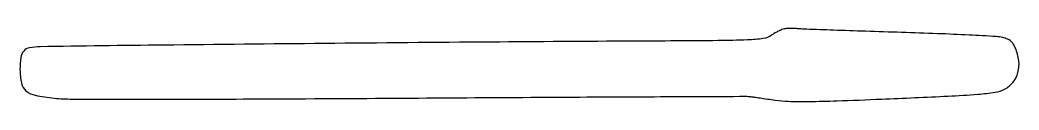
# Model space of a CAD drawing. Extents: x 0 to 413, y 0 to 31.
import ezdxf

# ---------------------------------------------------------------- set-up
doc = ezdxf.new("R2010")
doc.units = 0

msp = doc.modelspace()

# ---------------------------------------------------------------- linework, layer by layer
msp.add_lwpolyline([(315.5, 30.307877, 0.040879), (314.531659, 29.958704, 0.015128), (313.230186, 29.31706, 0.014875), (311.845547, 28.527859, 0.017358), (310.581485, 27.69515, -0.122377), (307.332669, 26.421294, -0.022281), (300.839722, 25.864274, -0.008449), (288.600187, 25.568921, -0.000567), (253.581485, 25.355466, 0.000664), (194.682023, 24.984943, 0.000419), (125.917666, 24.403378, 0.000419), (59.397619, 23.729255, 0.000911), (8.321429, 23.075702, 0.044033), (3.905721, 22.620932, 0.166354), (1.528475, 21.258783, 0.148436), (0.329806, 18.617752, 0.032847), (0, 13.602885, 0.051608), (0.581984, 7.979388, 0.168804), (2.47915, 4.819477, 0.125949), (6.323122, 2.985992, 0.023632), (14.098062, 1.832978, 0.024496), (21.633444, 1.448429, 0.00054), (58.149167, 1.414618, 0.001121), (103.643766, 1.523664, 0.000553), (161.445512, 1.85579, -0.000246), (214.582517, 2.193787, -0.0004), (259.727112, 2.422656, -0.000044), (300.054583, 2.591325, -0.036013), (302.041334, 2.456216, -0.000712), (303.44638, 2.256324, -0.000132), (306.033103, 1.883868, -0.000141), (309.058012, 1.446633, -0.000129), (312.177739, 0.993975, 0.029135), (317.707652, 0.516699, 0.009441), (325.9218, 0.443087, 0.00637), (337.799106, 0.712256, 0.001829), (356.177739, 1.430436, 0.001006), (383.725076, 2.663376, 0.00856), (396.075882, 3.453139, 0.017711), (403.191619, 4.285136, 0.081539), (407.12578, 5.565044, 0.10379), (410.618339, 8.413044, 0.106025), (412.638742, 12.404267, 0.095255), (412.964757, 17.233593, 0.068418), (411.575642, 22.473206, 0.040877), (410.678633, 24.206823, 0.079408), (409.656072, 25.378186, 0.076466), (408.29226, 26.199411, 0.035577), (406.325642, 26.847299, 0.047597), (403.565452, 27.270103, 0.001578), (392.461282, 27.867185, 0.002991), (379.337137, 28.452672, 0.002076), (364.5, 28.963973, -0.000563), (349.61494, 29.431814, -0.000792), (336.340625, 29.885026, -0.000458), (325.141528, 30.295426, -0.010951), (322, 30.482402, 0.013781), (320.130461, 30.583057, 0.013268), (318.234375, 30.582472, 0.013312), (316.564967, 30.493129, 0.046101)], format="xyb", close=True)

doc.saveas('drawing.dxf')
